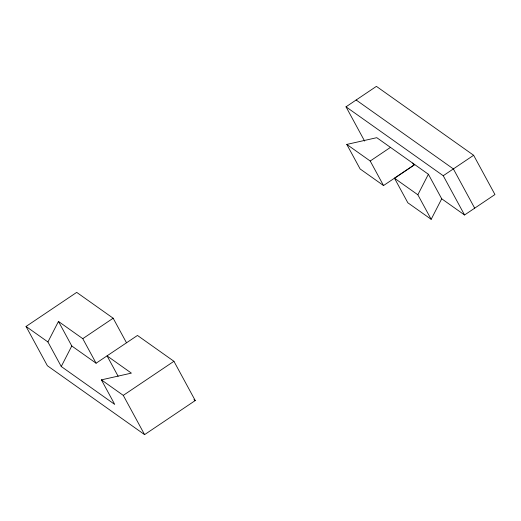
<?xml version="1.0" encoding="UTF-8"?>
<svg xmlns="http://www.w3.org/2000/svg" width="521" height="521" viewBox="0 0 521 521"><rect width="100%" height="100%" fill="white"/><g stroke="black" fill="none" stroke-linecap="round" stroke-linejoin="round"><path stroke-width="0.78" d="M118.117 376.227L107.079 355.902L131.383 373.127L101.4 379.868L114.724 404.407L61.25 366.504L47.925 341.965L58.463 321.444L82.774 338.67L96.092 363.209L137.472 335.452L173.929 361.294L195.245 400.551L144.591 434.631L47.365 365.722L26.05 326.459L76.704 292.379L113.161 318.22L126.486 342.759M61.25 366.504L71.787 345.977L58.463 321.444M428.386 174.255L441.71 198.794L431.173 219.315L417.849 194.782L428.386 174.255L376.781 137.681L346.797 144.421L360.122 168.96L383.528 185.548L413.921 165.098L412.782 163.001M364.615 141.08L346.016 106.818L376.409 86.369L473.635 155.278L494.95 194.541L464.556 214.991L441.71 198.794M82.774 338.67L113.161 318.22M346.797 144.421L370.21 161.015L390.47 147.378M431.173 219.315L407.839 202.78L394.514 178.241L414.775 164.61M346.016 106.818L443.241 175.727L473.635 155.278M101.4 379.868L123.275 395.374L173.929 361.294M356.143 99.999L453.374 168.915L474.69 208.172M394.514 178.241L417.849 194.782M193.923 399.614L195.245 400.551M71.787 345.977L96.092 363.209M26.05 326.459L47.925 341.965M443.241 175.727L464.556 214.991M370.21 161.015L383.528 185.548M123.275 395.374L144.591 434.631"/></g></svg>
